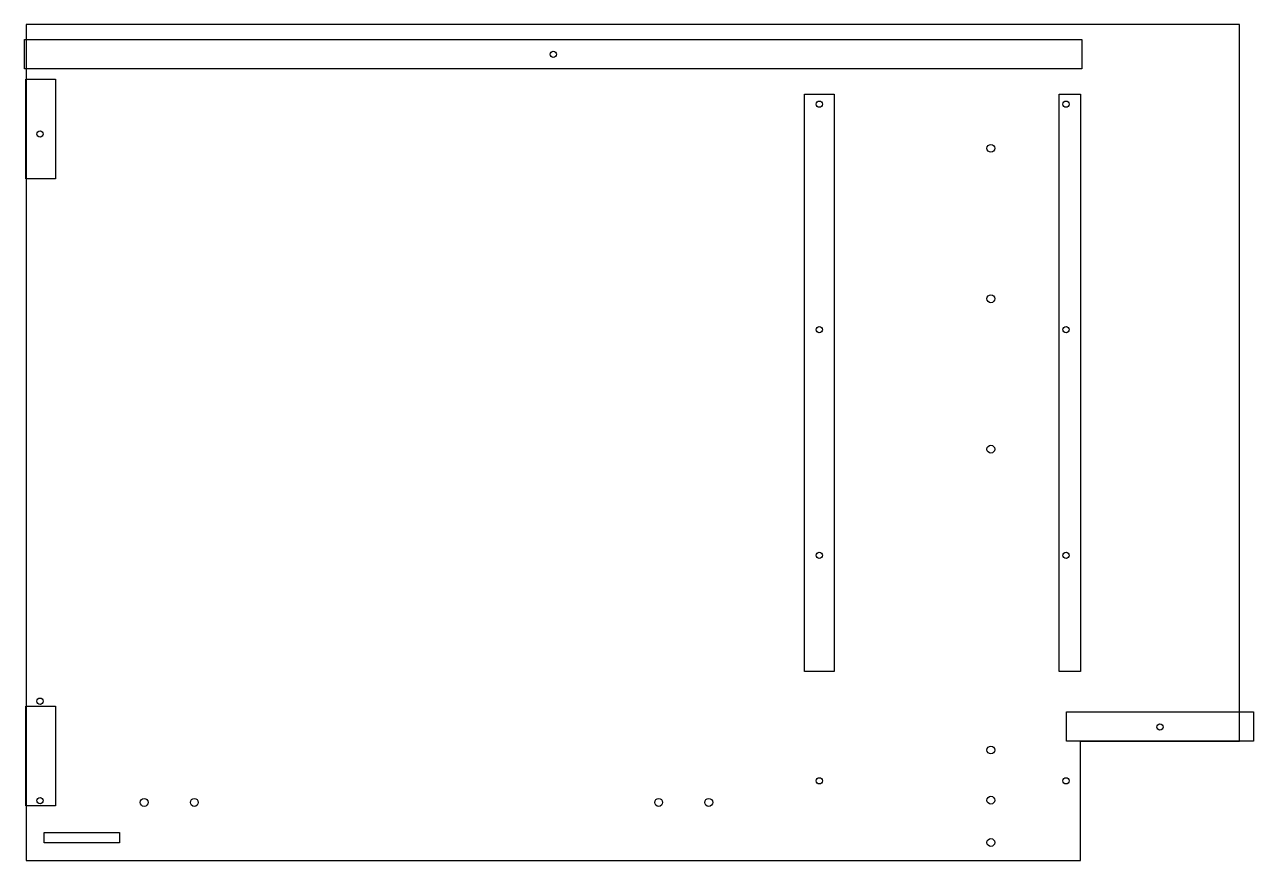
# Model space of a CAD drawing. Extents: x 0 to 30.9, y 0 to 21.
import ezdxf

# ---------------------------------------------------------------- set-up
doc = ezdxf.new("R2010")
doc.units = 0
for name, color, linetype in [('BLOCKDRILLPILOT', 6, 'CONTINUOUS'), ('BLOCKDRILLSYSTEM', 6, 'CONTINUOUS'), ('DadoBack', 6, 'CONTINUOUS'), ('GROOVE25', 6, 'CONTINUOUS'), ('PartCut', 1, 'CONTINUOUS')]:
    doc.layers.add(name, color=color, linetype=linetype)

msp = doc.modelspace()

# ---------------------------------------------------------------- linework, layer by layer
at = {"layer": 'BLOCKDRILLPILOT'}
for centre in [(13.25, 20.255), (19.9375, 19.00001), (26.14, 19.00001), (0.35, 18.25), (19.9375, 13.33334), (26.14, 13.33334), (19.9375, 7.66667), (26.14, 7.66667), (0.35, 4), (28.5, 3.35), (19.9375, 2), (26.14, 2), (0.35, 1.5)]:
    msp.add_circle(centre, 0.07874, dxfattribs=at)
at = {"layer": 'BLOCKDRILLSYSTEM'}
for centre in [(24.25, 17.89095), (24.25, 14.11142), (24.25, 10.33189), (24.25, 2.77284), (2.96654, 1.457), (4.22638, 1.457), (15.89862, 1.457), (17.15846, 1.457), (24.25, 1.51299), (24.25, 0.45)]:
    msp.add_circle(centre, 0.09843, dxfattribs=at)
at = {"layer": 'DadoBack'}
for points in [[(-0.04, 19.885), (-0.04, 20.625), (26.54, 20.625), (26.54, 19.885)], [(-0.005, 19.625), (0.735, 19.625), (0.735, 17.125), (-0.005, 17.125)], [(19.5675, 19.25), (20.3075, 19.25), (20.3075, 4.75), (19.5675, 4.75)], [(25.97, 19.25), (26.5, 19.25), (26.5, 4.75), (25.97, 4.75)], [(-0.005, 3.875), (0.735, 3.875), (0.735, 1.375), (-0.005, 1.375)], [(26.15, 2.995), (26.15, 3.735), (30.85, 3.735), (30.85, 2.995)]]:
    msp.add_lwpolyline(points, close=True, dxfattribs=at)
at = {"layer": 'GROOVE25'}
msp.add_lwpolyline([(0.45, 0.445), (0.45, 0.705), (2.35, 0.705), (2.35, 0.445)], close=True, dxfattribs=at)
at = {"layer": 'PartCut'}
msp.add_lwpolyline([(0, 0), (26.5, 0), (26.5, 3), (30.5, 3), (30.5, 21), (0, 21)], close=True, dxfattribs=at)

doc.saveas('drawing.dxf')
